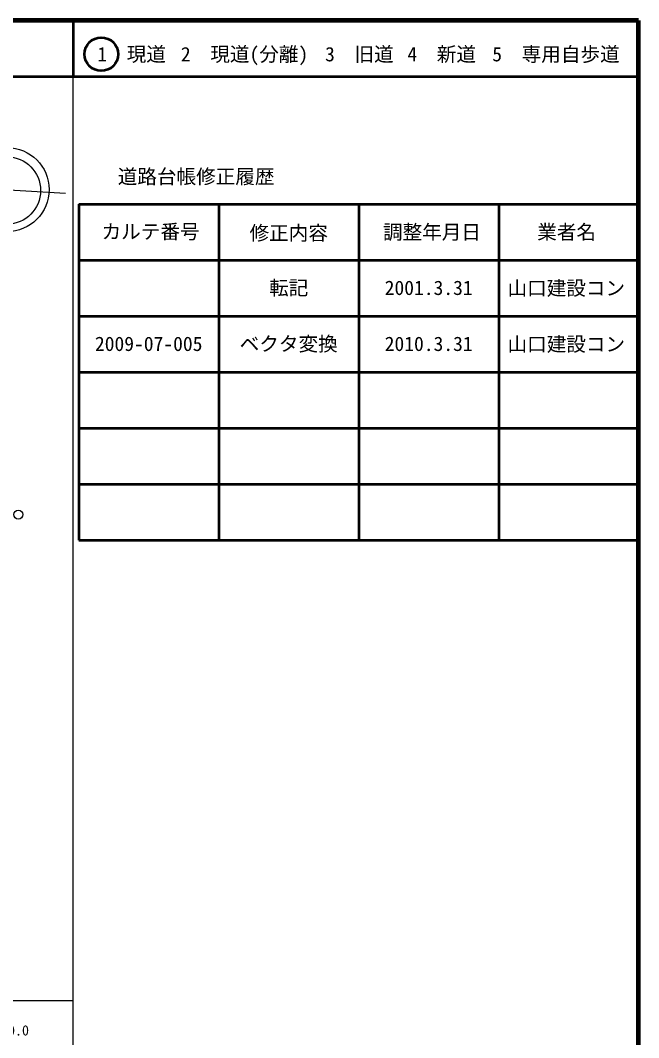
# Model space of a CAD drawing. Units: millimetres on the paper, enlarged 1000 times. Extents: x 40000 to 680000, y 20000 to 380000.
# Drawn here: x 569577 to 680000, y 198357 to 380000 of the extents above; entities that cross this region are included whole.
import ezdxf
from ezdxf.enums import TextEntityAlignment as Align

# ---------------------------------------------------------------- set-up
doc = ezdxf.new("R2010")
doc.units = ezdxf.units.MM
doc.header["$LTSCALE"] = 1000
for name, color, linetype, lineweight in [('M-BGD', 7, 'Continuous', 25), ('M-BMK-SRVR', 3, 'Continuous', 25), ('M-TTL', 2, 'Continuous', 140), ('M-TTL-BAND', 7, 'Continuous', 25), ('M-TTL-FRAM', 2, 'Continuous', 50), ('M-TTL-LINE', 7, 'Continuous', 50)]:
    doc.layers.add(name, color=color, linetype=linetype, lineweight=lineweight)
doc.layers.add('M-TTL-TXT', color=7, linetype='Continuous')
doc.styles.add('ＭＳ ゴシック', font='')
doc.styles.get('ＭＳ ゴシック').set_extended_font_data('MS Gothic')

msp = doc.modelspace()

# ---------------------------------------------------------------- linework, layer by layer
at = {"layer": 'M-BGD'}
msp.add_line((556703, 350430), (577663, 349127), dxfattribs=at)
for centre, radius in [((567225, 349776), 7500), ((567206, 349619), 6000)]:
    msp.add_circle(centre, radius, dxfattribs=at)
at = {"layer": 'M-BMK-SRVR'}
msp.add_circle((569224, 291752), 800, dxfattribs=at)
at = {"layer": 'M-TTL'}
for p, q in [((680000, 380000), (40000, 380000)), ((680000, 20000), (680000, 380000))]:
    msp.add_line(p, q, dxfattribs=at)
at = {"layer": 'M-TTL-BAND'}
for p, q in [((579000, 20000), (579000, 370000)), ((40000, 205000), (579000, 205000))]:
    msp.add_line(p, q, dxfattribs=at)
at = {"layer": 'M-TTL-FRAM'}
for p, q in [((580000, 347197), (580000, 287197)), ((580000, 347197), (680000, 347197)), ((580000, 287197), (680000, 287197))]:
    msp.add_line(p, q, dxfattribs=at)
at = {"layer": 'M-TTL-LINE'}
for p, q in [((579000, 380000), (579000, 370000)), ((40000, 370000), (680000, 370000)), ((605000, 347197), (605000, 287197)), ((630000, 347197), (630000, 287197)), ((655000, 347197), (655000, 287197)), ((580000, 337197), (680000, 337197)), ((580000, 327197), (680000, 327197)), ((580000, 317197), (680000, 317197)), ((580000, 307197), (680000, 307197)), ((580000, 297197), (680000, 297197))]:
    msp.add_line(p, q, dxfattribs=at)
msp.add_circle((584031, 373958), 3000, dxfattribs=at)

# ---------------------------------------------------------------- texts
at = {"layer": 'M-TTL-BAND', "style": 'ＭＳ ゴシック'}
msp.add_text('500.0', height=1833, dxfattribs=at).set_placement((568000, 198195), align=Align.BOTTOM_CENTER)
at = {"layer": 'M-TTL-TXT', "style": 'ＭＳ ゴシック'}
for s, p in [('1\u3000現道', (589448, 373958)), ('2\u3000現道(分離)', (609619, 373958)), ('3\u3000旧道', (630121, 373958)), ('4\u3000新道', (644824, 373958)), ('5\u3000専用自歩道', (665228, 373958)), ('道路台帳修正履歴', (600968, 352113)), ('カルテ番号', (592839, 342277)), ('修正内容', (617509, 342023)), ('調整年月日', (643089, 342197)), ('業者名', (667134, 342197)), ('転記', (617500, 332245)), ('2001.3.31', (642500, 332245)), ('山口建設コン', (667077, 332189)), ('2009-07-005', (592500, 322245)), ('ベクタ変換', (617500, 322245)), ('2010.3.31', (642500, 322245)), ('山口建設コン', (667077, 322189))]:
    msp.add_text(s, height=2566, dxfattribs=at).set_placement(p, align=Align.MIDDLE_CENTER)

doc.saveas('drawing.dxf')
